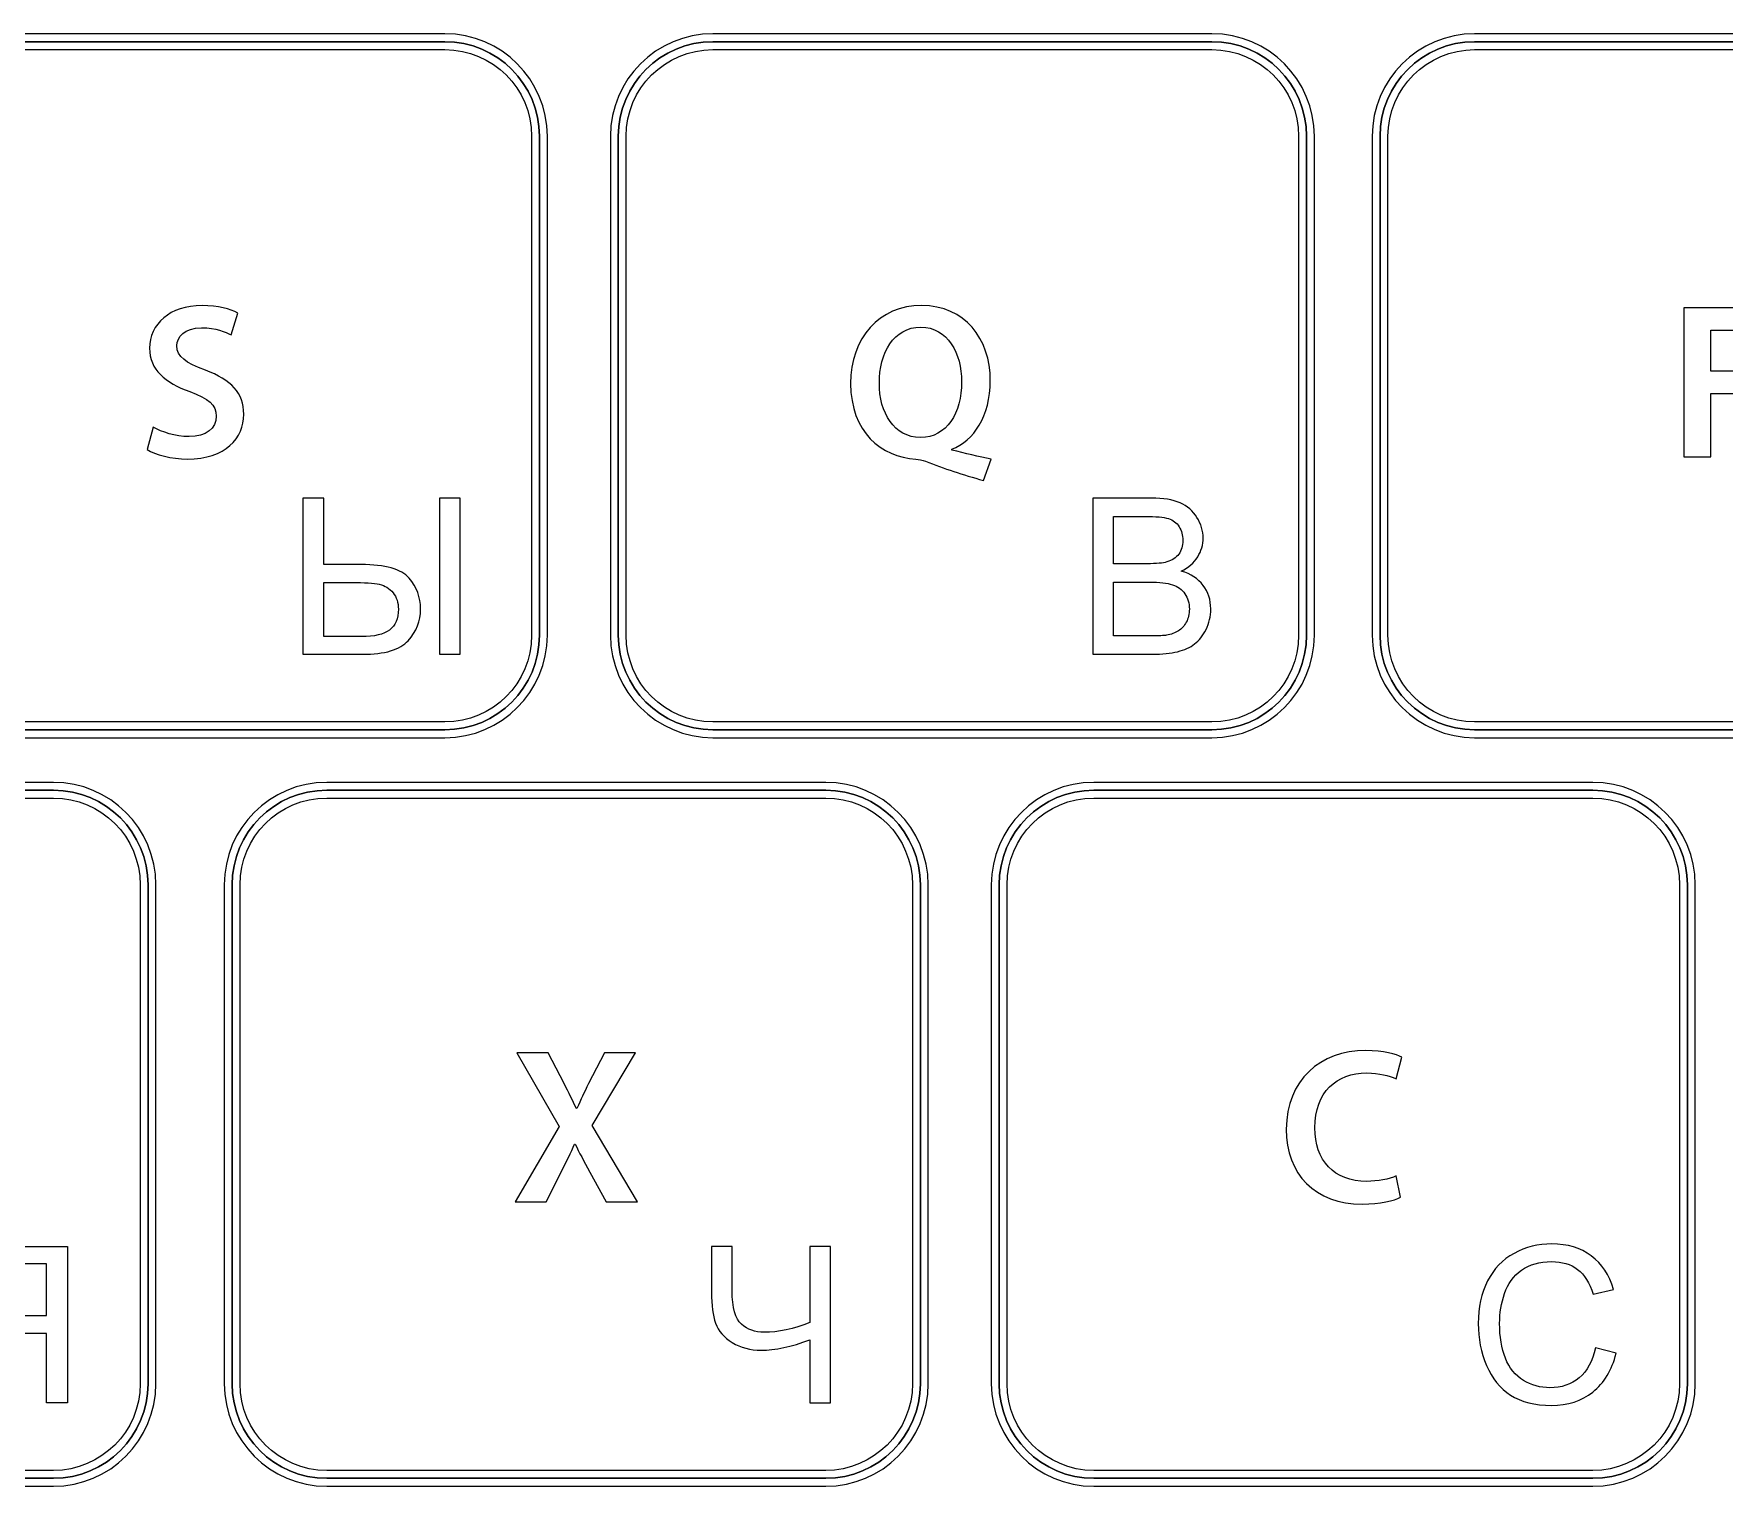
# Model space of a CAD drawing. Header units: millimetres. Extents: x -129 to 142, y -94 to 111.
# Drawn here: x -72.91 to -31.59, y 27.02 to 62.53 of the extents above; entities that cross this region are included whole.
import ezdxf

# ---------------------------------------------------------------- set-up
doc = ezdxf.new("R2010")
doc.units = ezdxf.units.MM
doc.header["$MEASUREMENT"] = 0
doc.layers.add('layer 1', color=7, linetype='Continuous')

msp = doc.modelspace()

# ---------------------------------------------------------------- linework, layer by layer
at = {"layer": 'layer 1', "color": 7, "lineweight": 25}
for points, knots in [([(-62.8641, 45.3236), (-62.8641, 45.3236), (-75.066, 45.3236), (-75.066, 45.3236), (-75.066, 45.3236), (-76.4467, 45.3236), (-77.5703, 46.4474), (-77.5703, 47.8281), (-77.5703, 47.8281), (-77.5703, 47.8281), (-77.5703, 60.0295), (-77.5703, 60.0295), (-77.5703, 60.0295), (-77.5703, 61.4102), (-76.4467, 62.5336), (-75.066, 62.5336), (-75.066, 62.5336), (-75.066, 62.5336), (-62.8641, 62.5336), (-62.8641, 62.5336), (-62.8641, 62.5336), (-61.4834, 62.5336), (-60.3598, 61.4102), (-60.3598, 60.0295), (-60.3598, 60.0295), (-60.3598, 60.0295), (-60.3598, 47.8281), (-60.3598, 47.8281), (-60.3598, 47.8281), (-60.3598, 46.4474), (-61.4834, 45.3236), (-62.8641, 45.3236)], [0, 0, 0, 0, 0.1111111, 0.1111111, 0.1111111, 0.1111111, 0.2222222, 0.2222222, 0.2222222, 0.2222222, 0.3333333, 0.3333333, 0.3333333, 0.3333333, 0.4444444, 0.4444444, 0.4444444, 0.4444444, 0.5555556, 0.5555556, 0.5555556, 0.5555556, 0.6666667, 0.6666667, 0.6666667, 0.6666667, 0.7777778, 0.7777778, 0.7777778, 0.7777778, 1, 1, 1, 1]), ([(-44.1134, 45.3236), (-44.1134, 45.3236), (-56.3142, 45.3236), (-56.3142, 45.3236), (-56.3142, 45.3236), (-57.6952, 45.3236), (-58.8189, 46.4474), (-58.8189, 47.8281), (-58.8189, 47.8281), (-58.8189, 47.8281), (-58.8189, 60.0295), (-58.8189, 60.0295), (-58.8189, 60.0295), (-58.8189, 61.4102), (-57.6952, 62.5336), (-56.3142, 62.5336), (-56.3142, 62.5336), (-56.3142, 62.5336), (-44.1134, 62.5336), (-44.1134, 62.5336), (-44.1134, 62.5336), (-42.7317, 62.5336), (-41.6086, 61.4102), (-41.6086, 60.0295), (-41.6086, 60.0295), (-41.6086, 60.0295), (-41.6086, 47.8281), (-41.6086, 47.8281), (-41.6086, 47.8281), (-41.6086, 46.4474), (-42.7317, 45.3236), (-44.1134, 45.3236)], [0, 0, 0, 0, 0.1111111, 0.1111111, 0.1111111, 0.1111111, 0.2222222, 0.2222222, 0.2222222, 0.2222222, 0.3333333, 0.3333333, 0.3333333, 0.3333333, 0.4444444, 0.4444444, 0.4444444, 0.4444444, 0.5555556, 0.5555556, 0.5555556, 0.5555556, 0.6666667, 0.6666667, 0.6666667, 0.6666667, 0.7777778, 0.7777778, 0.7777778, 0.7777778, 1, 1, 1, 1]), ([(-25.4899, 45.3236), (-25.4899, 45.3236), (-37.6914, 45.3236), (-37.6914, 45.3236), (-37.6914, 45.3236), (-39.0724, 45.3236), (-40.1955, 46.4474), (-40.1955, 47.8281), (-40.1955, 47.8281), (-40.1955, 47.8281), (-40.1955, 60.0295), (-40.1955, 60.0295), (-40.1955, 60.0295), (-40.1955, 61.4102), (-39.0724, 62.5336), (-37.6914, 62.5336), (-37.6914, 62.5336), (-37.6914, 62.5336), (-25.4899, 62.5336), (-25.4899, 62.5336), (-25.4899, 62.5336), (-24.1092, 62.5336), (-22.9859, 61.4102), (-22.9859, 60.0295), (-22.9859, 60.0295), (-22.9859, 60.0295), (-22.9859, 47.8281), (-22.9859, 47.8281), (-22.9859, 47.8281), (-22.9859, 46.4474), (-24.1092, 45.3236), (-25.4899, 45.3236)], [0, 0, 0, 0, 0.1111111, 0.1111111, 0.1111111, 0.1111111, 0.2222222, 0.2222222, 0.2222222, 0.2222222, 0.3333333, 0.3333333, 0.3333333, 0.3333333, 0.4444444, 0.4444444, 0.4444444, 0.4444444, 0.5555556, 0.5555556, 0.5555556, 0.5555556, 0.6666667, 0.6666667, 0.6666667, 0.6666667, 0.7777778, 0.7777778, 0.7777778, 0.7777778, 1, 1, 1, 1]), ([(-75.066, 62.148), (-75.066, 62.148), (-75.066, 62.148), (-75.066, 62.148), (-75.066, 62.148), (-76.2344, 62.148), (-77.185, 61.1979), (-77.185, 60.0295), (-77.185, 60.0295), (-77.185, 60.0295), (-77.185, 47.8281), (-77.185, 47.8281), (-77.185, 47.8281), (-77.185, 46.6597), (-76.2344, 45.7086), (-75.066, 45.7086), (-75.066, 45.7086), (-75.066, 45.7086), (-62.8641, 45.7086), (-62.8641, 45.7086), (-62.8641, 45.7086), (-61.696, 45.7086), (-60.7451, 46.6597), (-60.7451, 47.8281), (-60.7451, 47.8281), (-60.7451, 47.8281), (-60.7451, 60.0295), (-60.7451, 60.0295), (-60.7451, 60.0295), (-60.7451, 61.1979), (-61.696, 62.148), (-62.8641, 62.148), (-62.8641, 62.148), (-62.8641, 62.148), (-75.066, 62.148), (-75.066, 62.148)], [0, 0, 0, 0, 0.1, 0.1, 0.1, 0.1, 0.2, 0.2, 0.2, 0.2, 0.3, 0.3, 0.3, 0.3, 0.4, 0.4, 0.4, 0.4, 0.5, 0.5, 0.5, 0.5, 0.6, 0.6, 0.6, 0.6, 0.7, 0.7, 0.7, 0.7, 0.8, 0.8, 0.8, 0.8, 1, 1, 1, 1]), ([(-56.3142, 62.148), (-56.3142, 62.148), (-56.3142, 62.148), (-56.3142, 62.148), (-56.3142, 62.148), (-57.4823, 62.148), (-58.4333, 61.1979), (-58.4333, 60.0295), (-58.4333, 60.0295), (-58.4333, 60.0295), (-58.4333, 47.8281), (-58.4333, 47.8281), (-58.4333, 47.8281), (-58.4333, 46.6597), (-57.4823, 45.7086), (-56.3142, 45.7086), (-56.3142, 45.7086), (-56.3142, 45.7086), (-44.1134, 45.7086), (-44.1134, 45.7086), (-44.1134, 45.7086), (-42.9443, 45.7086), (-41.9936, 46.6597), (-41.9936, 47.8281), (-41.9936, 47.8281), (-41.9936, 47.8281), (-41.9936, 60.0295), (-41.9936, 60.0295), (-41.9936, 60.0295), (-41.9936, 61.1979), (-42.9443, 62.148), (-44.1134, 62.148), (-44.1134, 62.148), (-44.1134, 62.148), (-56.3142, 62.148), (-56.3142, 62.148)], [0, 0, 0, 0, 0.1, 0.1, 0.1, 0.1, 0.2, 0.2, 0.2, 0.2, 0.3, 0.3, 0.3, 0.3, 0.4, 0.4, 0.4, 0.4, 0.5, 0.5, 0.5, 0.5, 0.6, 0.6, 0.6, 0.6, 0.7, 0.7, 0.7, 0.7, 0.8, 0.8, 0.8, 0.8, 1, 1, 1, 1]), ([(-37.6914, 62.148), (-37.6914, 62.148), (-37.6914, 62.148), (-37.6914, 62.148), (-37.6914, 62.148), (-38.8595, 62.148), (-39.8105, 61.1979), (-39.8105, 60.0295), (-39.8105, 60.0295), (-39.8105, 60.0295), (-39.8105, 47.8281), (-39.8105, 47.8281), (-39.8105, 47.8281), (-39.8105, 46.6597), (-38.8595, 45.7086), (-37.6914, 45.7086), (-37.6914, 45.7086), (-37.6914, 45.7086), (-25.4899, 45.7086), (-25.4899, 45.7086), (-25.4899, 45.7086), (-24.3219, 45.7086), (-23.3711, 46.6597), (-23.3711, 47.8281), (-23.3711, 47.8281), (-23.3711, 47.8281), (-23.3711, 60.0295), (-23.3711, 60.0295), (-23.3711, 60.0295), (-23.3711, 61.1979), (-24.3219, 62.148), (-25.4899, 62.148), (-25.4899, 62.148), (-25.4899, 62.148), (-37.6914, 62.148), (-37.6914, 62.148)], [0, 0, 0, 0, 0.1, 0.1, 0.1, 0.1, 0.2, 0.2, 0.2, 0.2, 0.3, 0.3, 0.3, 0.3, 0.4, 0.4, 0.4, 0.4, 0.5, 0.5, 0.5, 0.5, 0.6, 0.6, 0.6, 0.6, 0.7, 0.7, 0.7, 0.7, 0.8, 0.8, 0.8, 0.8, 1, 1, 1, 1]), ([(-72.433, 27.0219), (-72.433, 27.0219), (-84.6338, 27.0219), (-84.6338, 27.0219), (-84.6338, 27.0219), (-86.0151, 27.0219), (-87.1382, 28.1458), (-87.1382, 29.5265), (-87.1382, 29.5265), (-87.1382, 29.5265), (-87.1382, 41.727), (-87.1382, 41.727), (-87.1382, 41.727), (-87.1382, 43.1081), (-86.0151, 44.2315), (-84.6338, 44.2315), (-84.6338, 44.2315), (-84.6338, 44.2315), (-72.433, 44.2315), (-72.433, 44.2315), (-72.433, 44.2315), (-71.052, 44.2315), (-69.9286, 43.1081), (-69.9286, 41.727), (-69.9286, 41.727), (-69.9286, 41.727), (-69.9286, 29.5265), (-69.9286, 29.5265), (-69.9286, 29.5265), (-69.9286, 28.1458), (-71.052, 27.0219), (-72.433, 27.0219)], [0, 0, 0, 0, 0.1111111, 0.1111111, 0.1111111, 0.1111111, 0.2222222, 0.2222222, 0.2222222, 0.2222222, 0.3333333, 0.3333333, 0.3333333, 0.3333333, 0.4444444, 0.4444444, 0.4444444, 0.4444444, 0.5555556, 0.5555556, 0.5555556, 0.5555556, 0.6666667, 0.6666667, 0.6666667, 0.6666667, 0.7777778, 0.7777778, 0.7777778, 0.7777778, 1, 1, 1, 1]), ([(-53.5528, 27.0219), (-53.5528, 27.0219), (-65.7542, 27.0219), (-65.7542, 27.0219), (-65.7542, 27.0219), (-67.1349, 27.0219), (-68.2585, 28.1458), (-68.2585, 29.5265), (-68.2585, 29.5265), (-68.2585, 29.5265), (-68.2585, 41.727), (-68.2585, 41.727), (-68.2585, 41.727), (-68.2585, 43.1081), (-67.1349, 44.2315), (-65.7542, 44.2315), (-65.7542, 44.2315), (-65.7542, 44.2315), (-53.5528, 44.2315), (-53.5528, 44.2315), (-53.5528, 44.2315), (-52.1721, 44.2315), (-51.0483, 43.1081), (-51.0483, 41.727), (-51.0483, 41.727), (-51.0483, 41.727), (-51.0483, 29.5265), (-51.0483, 29.5265), (-51.0483, 29.5265), (-51.0483, 28.1458), (-52.1721, 27.0219), (-53.5528, 27.0219)], [0, 0, 0, 0, 0.1111111, 0.1111111, 0.1111111, 0.1111111, 0.2222222, 0.2222222, 0.2222222, 0.2222222, 0.3333333, 0.3333333, 0.3333333, 0.3333333, 0.4444444, 0.4444444, 0.4444444, 0.4444444, 0.5555556, 0.5555556, 0.5555556, 0.5555556, 0.6666667, 0.6666667, 0.6666667, 0.6666667, 0.7777778, 0.7777778, 0.7777778, 0.7777778, 1, 1, 1, 1]), ([(-34.8013, 27.0219), (-34.8013, 27.0219), (-47.0023, 27.0219), (-47.0023, 27.0219), (-47.0023, 27.0219), (-48.3835, 27.0219), (-49.5068, 28.1458), (-49.5068, 29.5265), (-49.5068, 29.5265), (-49.5068, 29.5265), (-49.5068, 41.727), (-49.5068, 41.727), (-49.5068, 41.727), (-49.5068, 43.1081), (-48.3835, 44.2315), (-47.0023, 44.2315), (-47.0023, 44.2315), (-47.0023, 44.2315), (-34.8013, 44.2315), (-34.8013, 44.2315), (-34.8013, 44.2315), (-33.4206, 44.2315), (-32.2968, 43.1081), (-32.2968, 41.727), (-32.2968, 41.727), (-32.2968, 41.727), (-32.2968, 29.5265), (-32.2968, 29.5265), (-32.2968, 29.5265), (-32.2968, 28.1458), (-33.4206, 27.0219), (-34.8013, 27.0219)], [0, 0, 0, 0, 0.1111111, 0.1111111, 0.1111111, 0.1111111, 0.2222222, 0.2222222, 0.2222222, 0.2222222, 0.3333333, 0.3333333, 0.3333333, 0.3333333, 0.4444444, 0.4444444, 0.4444444, 0.4444444, 0.5555556, 0.5555556, 0.5555556, 0.5555556, 0.6666667, 0.6666667, 0.6666667, 0.6666667, 0.7777778, 0.7777778, 0.7777778, 0.7777778, 1, 1, 1, 1]), ([(-84.6338, 43.8465), (-84.6338, 43.8465), (-84.6338, 43.8465), (-84.6338, 43.8465), (-84.6338, 43.8465), (-85.8025, 43.8465), (-86.7531, 42.8962), (-86.7531, 41.727), (-86.7531, 41.727), (-86.7531, 41.727), (-86.7531, 29.5265), (-86.7531, 29.5265), (-86.7531, 29.5265), (-86.7531, 28.3572), (-85.8025, 27.4069), (-84.6338, 27.4069), (-84.6338, 27.4069), (-84.6338, 27.4069), (-72.433, 27.4069), (-72.433, 27.4069), (-72.433, 27.4069), (-71.2643, 27.4069), (-70.314, 28.3572), (-70.314, 29.5265), (-70.314, 29.5265), (-70.314, 29.5265), (-70.314, 41.727), (-70.314, 41.727), (-70.314, 41.727), (-70.314, 42.8962), (-71.2643, 43.8465), (-72.433, 43.8465), (-72.433, 43.8465), (-72.433, 43.8465), (-84.6338, 43.8465), (-84.6338, 43.8465)], [0, 0, 0, 0, 0.1, 0.1, 0.1, 0.1, 0.2, 0.2, 0.2, 0.2, 0.3, 0.3, 0.3, 0.3, 0.4, 0.4, 0.4, 0.4, 0.5, 0.5, 0.5, 0.5, 0.6, 0.6, 0.6, 0.6, 0.7, 0.7, 0.7, 0.7, 0.8, 0.8, 0.8, 0.8, 1, 1, 1, 1]), ([(-65.7542, 43.8465), (-65.7542, 43.8465), (-65.7542, 43.8465), (-65.7542, 43.8465), (-65.7542, 43.8465), (-66.9226, 43.8465), (-67.8733, 42.8962), (-67.8733, 41.727), (-67.8733, 41.727), (-67.8733, 41.727), (-67.8733, 29.5265), (-67.8733, 29.5265), (-67.8733, 29.5265), (-67.8733, 28.3572), (-66.9226, 27.4069), (-65.7542, 27.4069), (-65.7542, 27.4069), (-65.7542, 27.4069), (-53.5528, 27.4069), (-53.5528, 27.4069), (-53.5528, 27.4069), (-52.3837, 27.4069), (-51.4338, 28.3572), (-51.4338, 29.5265), (-51.4338, 29.5265), (-51.4338, 29.5265), (-51.4338, 41.727), (-51.4338, 41.727), (-51.4338, 41.727), (-51.4338, 42.8962), (-52.3837, 43.8465), (-53.5528, 43.8465), (-53.5528, 43.8465), (-53.5528, 43.8465), (-65.7542, 43.8465), (-65.7542, 43.8465)], [0, 0, 0, 0, 0.1, 0.1, 0.1, 0.1, 0.2, 0.2, 0.2, 0.2, 0.3, 0.3, 0.3, 0.3, 0.4, 0.4, 0.4, 0.4, 0.5, 0.5, 0.5, 0.5, 0.6, 0.6, 0.6, 0.6, 0.7, 0.7, 0.7, 0.7, 0.8, 0.8, 0.8, 0.8, 1, 1, 1, 1]), ([(-47.0023, 43.8465), (-47.0023, 43.8465), (-47.0023, 43.8465), (-47.0023, 43.8465), (-47.0023, 43.8465), (-48.1712, 43.8465), (-49.1215, 42.8962), (-49.1215, 41.727), (-49.1215, 41.727), (-49.1215, 41.727), (-49.1215, 29.5265), (-49.1215, 29.5265), (-49.1215, 29.5265), (-49.1215, 28.3572), (-48.1712, 27.4069), (-47.0023, 27.4069), (-47.0023, 27.4069), (-47.0023, 27.4069), (-34.8013, 27.4069), (-34.8013, 27.4069), (-34.8013, 27.4069), (-33.633, 27.4069), (-32.6819, 28.3572), (-32.6819, 29.5265), (-32.6819, 29.5265), (-32.6819, 29.5265), (-32.6819, 41.727), (-32.6819, 41.727), (-32.6819, 41.727), (-32.6819, 42.8962), (-33.633, 43.8465), (-34.8013, 43.8465), (-34.8013, 43.8465), (-34.8013, 43.8465), (-47.0023, 43.8465), (-47.0023, 43.8465)], [0, 0, 0, 0, 0.1, 0.1, 0.1, 0.1, 0.2, 0.2, 0.2, 0.2, 0.3, 0.3, 0.3, 0.3, 0.4, 0.4, 0.4, 0.4, 0.5, 0.5, 0.5, 0.5, 0.6, 0.6, 0.6, 0.6, 0.7, 0.7, 0.7, 0.7, 0.8, 0.8, 0.8, 0.8, 1, 1, 1, 1])]:
    msp.add_open_spline(points, degree=3, knots=knots, dxfattribs=at)
at = {"layer": 'layer 1', "color": 7}
for points in [[(-60.5525, 47.8281), (-60.5525, 46.5521), (-61.5875, 45.5163), (-62.8641, 45.5163), (-62.8641, 45.5163), (-62.8641, 45.5163), (-75.066, 45.5163), (-75.066, 45.5163), (-75.066, 45.5163), (-76.3425, 45.5163), (-77.3778, 46.5521), (-77.3778, 47.8281), (-77.3778, 47.8281), (-77.3778, 47.8281), (-77.3778, 60.0295), (-77.3778, 60.0295), (-77.3778, 60.0295), (-77.3778, 61.306), (-76.3425, 62.3413), (-75.066, 62.3413), (-75.066, 62.3413), (-75.066, 62.3413), (-62.8641, 62.3413), (-62.8641, 62.3413), (-62.8641, 62.3413), (-61.5875, 62.3413), (-60.5525, 61.306), (-60.5525, 60.0295), (-60.5525, 60.0295), (-60.5525, 60.0295), (-60.5525, 47.8281), (-60.5525, 47.8281)], [(-41.8013, 47.8281), (-41.8013, 46.5521), (-42.8361, 45.5163), (-44.1134, 45.5163), (-44.1134, 45.5163), (-44.1134, 45.5163), (-56.3142, 45.5163), (-56.3142, 45.5163), (-56.3142, 45.5163), (-57.591, 45.5163), (-58.6259, 46.5521), (-58.6259, 47.8281), (-58.6259, 47.8281), (-58.6259, 47.8281), (-58.6259, 60.0295), (-58.6259, 60.0295), (-58.6259, 60.0295), (-58.6259, 61.306), (-57.591, 62.3413), (-56.3142, 62.3413), (-56.3142, 62.3413), (-56.3142, 62.3413), (-44.1134, 62.3413), (-44.1134, 62.3413), (-44.1134, 62.3413), (-42.8361, 62.3413), (-41.8013, 61.306), (-41.8013, 60.0295), (-41.8013, 60.0295), (-41.8013, 60.0295), (-41.8013, 47.8281), (-41.8013, 47.8281)], [(-23.1782, 47.8281), (-23.1782, 46.5521), (-24.2136, 45.5163), (-25.4899, 45.5163), (-25.4899, 45.5163), (-25.4899, 45.5163), (-37.6914, 45.5163), (-37.6914, 45.5163), (-37.6914, 45.5163), (-38.9685, 45.5163), (-40.0035, 46.5521), (-40.0035, 47.8281), (-40.0035, 47.8281), (-40.0035, 47.8281), (-40.0035, 60.0295), (-40.0035, 60.0295), (-40.0035, 60.0295), (-40.0035, 61.306), (-38.9685, 62.3413), (-37.6914, 62.3413), (-37.6914, 62.3413), (-37.6914, 62.3413), (-25.4899, 62.3413), (-25.4899, 62.3413), (-25.4899, 62.3413), (-24.2136, 62.3413), (-23.1782, 61.306), (-23.1782, 60.0295), (-23.1782, 60.0295), (-23.1782, 60.0295), (-23.1782, 47.8281), (-23.1782, 47.8281)], [(-70.1212, 29.5265), (-70.1212, 28.2501), (-71.1562, 27.2148), (-72.433, 27.2148), (-72.433, 27.2148), (-72.433, 27.2148), (-84.6338, 27.2148), (-84.6338, 27.2148), (-84.6338, 27.2148), (-85.9106, 27.2148), (-86.9462, 28.2501), (-86.9462, 29.5265), (-86.9462, 29.5265), (-86.9462, 29.5265), (-86.9462, 41.727), (-86.9462, 41.727), (-86.9462, 41.727), (-86.9462, 43.0044), (-85.9106, 44.0397), (-84.6338, 44.0397), (-84.6338, 44.0397), (-84.6338, 44.0397), (-72.433, 44.0397), (-72.433, 44.0397), (-72.433, 44.0397), (-71.1562, 44.0397), (-70.1212, 43.0044), (-70.1212, 41.727), (-70.1212, 41.727), (-70.1212, 41.727), (-70.1212, 29.5265), (-70.1212, 29.5265)], [(-51.2407, 29.5265), (-51.2407, 28.2501), (-52.2764, 27.2148), (-53.5528, 27.2148), (-53.5528, 27.2148), (-53.5528, 27.2148), (-65.7542, 27.2148), (-65.7542, 27.2148), (-65.7542, 27.2148), (-67.0307, 27.2148), (-68.066, 28.2501), (-68.066, 29.5265), (-68.066, 29.5265), (-68.066, 29.5265), (-68.066, 41.727), (-68.066, 41.727), (-68.066, 41.727), (-68.066, 43.0044), (-67.0307, 44.0397), (-65.7542, 44.0397), (-65.7542, 44.0397), (-65.7542, 44.0397), (-53.5528, 44.0397), (-53.5528, 44.0397), (-53.5528, 44.0397), (-52.2764, 44.0397), (-51.2407, 43.0044), (-51.2407, 41.727), (-51.2407, 41.727), (-51.2407, 41.727), (-51.2407, 29.5265), (-51.2407, 29.5265)], [(-32.4898, 29.5265), (-32.4898, 28.2501), (-33.5252, 27.2148), (-34.8013, 27.2148), (-34.8013, 27.2148), (-34.8013, 27.2148), (-47.0023, 27.2148), (-47.0023, 27.2148), (-47.0023, 27.2148), (-48.2792, 27.2148), (-49.3145, 28.2501), (-49.3145, 29.5265), (-49.3145, 29.5265), (-49.3145, 29.5265), (-49.3145, 41.727), (-49.3145, 41.727), (-49.3145, 41.727), (-49.3145, 43.0044), (-48.2792, 44.0397), (-47.0023, 44.0397), (-47.0023, 44.0397), (-47.0023, 44.0397), (-34.8013, 44.0397), (-34.8013, 44.0397), (-34.8013, 44.0397), (-33.5252, 44.0397), (-32.4898, 43.0044), (-32.4898, 41.727), (-32.4898, 41.727), (-32.4898, 41.727), (-32.4898, 29.5265), (-32.4898, 29.5265)]]:
    msp.add_open_spline(points, degree=3, knots=[0, 0, 0, 0, 0.1111111, 0.1111111, 0.1111111, 0.1111111, 0.2222222, 0.2222222, 0.2222222, 0.2222222, 0.3333333, 0.3333333, 0.3333333, 0.3333333, 0.4444444, 0.4444444, 0.4444444, 0.4444444, 0.5555556, 0.5555556, 0.5555556, 0.5555556, 0.6666667, 0.6666667, 0.6666667, 0.6666667, 0.7777778, 0.7777778, 0.7777778, 0.7777778, 1, 1, 1, 1], dxfattribs=at)
at = {"layer": 'layer 1', "color": 251, "lineweight": 25}
for points in [[(-75.066, 62.3413), (-75.066, 62.3413), (-62.8641, 62.3413), (-62.8641, 62.3413)], [(-62.8641, 62.3413), (-61.5875, 62.3413), (-60.5525, 61.306), (-60.5525, 60.0295)], [(-58.6259, 60.0295), (-58.6259, 61.306), (-57.591, 62.3413), (-56.3142, 62.3413)], [(-56.3142, 62.3413), (-56.3142, 62.3413), (-44.1134, 62.3413), (-44.1134, 62.3413)], [(-44.1134, 62.3413), (-42.8361, 62.3413), (-41.8013, 61.306), (-41.8013, 60.0295)], [(-40.0035, 60.0295), (-40.0035, 61.306), (-38.9685, 62.3413), (-37.6914, 62.3413)], [(-37.6914, 62.3413), (-37.6914, 62.3413), (-25.4899, 62.3413), (-25.4899, 62.3413)], [(-60.5525, 60.0295), (-60.5525, 60.0295), (-60.5525, 47.8281), (-60.5525, 47.8281)], [(-58.6259, 47.8281), (-58.6259, 47.8281), (-58.6259, 60.0295), (-58.6259, 60.0295)], [(-41.8013, 60.0295), (-41.8013, 60.0295), (-41.8013, 47.8281), (-41.8013, 47.8281)], [(-40.0035, 47.8281), (-40.0035, 47.8281), (-40.0035, 60.0295), (-40.0035, 60.0295)], [(-60.5525, 47.8281), (-60.5525, 46.5521), (-61.5875, 45.5163), (-62.8641, 45.5163)], [(-56.3142, 45.5163), (-57.591, 45.5163), (-58.6259, 46.5521), (-58.6259, 47.8281)], [(-41.8013, 47.8281), (-41.8013, 46.5521), (-42.8361, 45.5163), (-44.1134, 45.5163)], [(-37.6914, 45.5163), (-38.9685, 45.5163), (-40.0035, 46.5521), (-40.0035, 47.8281)], [(-62.8641, 45.5163), (-62.8641, 45.5163), (-75.066, 45.5163), (-75.066, 45.5163)], [(-44.1134, 45.5163), (-44.1134, 45.5163), (-56.3142, 45.5163), (-56.3142, 45.5163)], [(-25.4899, 45.5163), (-25.4899, 45.5163), (-37.6914, 45.5163), (-37.6914, 45.5163)], [(-84.6338, 44.0397), (-84.6338, 44.0397), (-72.433, 44.0397), (-72.433, 44.0397)], [(-72.433, 44.0397), (-71.1562, 44.0397), (-70.1212, 43.0044), (-70.1212, 41.727)], [(-68.066, 41.727), (-68.066, 43.0044), (-67.0307, 44.0397), (-65.7542, 44.0397)], [(-65.7542, 44.0397), (-65.7542, 44.0397), (-53.5528, 44.0397), (-53.5528, 44.0397)], [(-53.5528, 44.0397), (-52.2764, 44.0397), (-51.2407, 43.0044), (-51.2407, 41.727)], [(-49.3145, 41.727), (-49.3145, 43.0044), (-48.2792, 44.0397), (-47.0023, 44.0397)], [(-47.0023, 44.0397), (-47.0023, 44.0397), (-34.8013, 44.0397), (-34.8013, 44.0397)], [(-34.8013, 44.0397), (-33.5252, 44.0397), (-32.4898, 43.0044), (-32.4898, 41.727)], [(-70.1212, 41.727), (-70.1212, 41.727), (-70.1212, 29.5265), (-70.1212, 29.5265)], [(-68.066, 29.5265), (-68.066, 29.5265), (-68.066, 41.727), (-68.066, 41.727)], [(-51.2407, 41.727), (-51.2407, 41.727), (-51.2407, 29.5265), (-51.2407, 29.5265)], [(-49.3145, 29.5265), (-49.3145, 29.5265), (-49.3145, 41.727), (-49.3145, 41.727)], [(-32.4898, 41.727), (-32.4898, 41.727), (-32.4898, 29.5265), (-32.4898, 29.5265)], [(-70.1212, 29.5265), (-70.1212, 28.2501), (-71.1562, 27.2148), (-72.433, 27.2148)], [(-65.7542, 27.2148), (-67.0307, 27.2148), (-68.066, 28.2501), (-68.066, 29.5265)], [(-51.2407, 29.5265), (-51.2407, 28.2501), (-52.2764, 27.2148), (-53.5528, 27.2148)], [(-47.0023, 27.2148), (-48.2792, 27.2148), (-49.3145, 28.2501), (-49.3145, 29.5265)], [(-32.4898, 29.5265), (-32.4898, 28.2501), (-33.5252, 27.2148), (-34.8013, 27.2148)], [(-72.433, 27.2148), (-72.433, 27.2148), (-84.6338, 27.2148), (-84.6338, 27.2148)], [(-53.5528, 27.2148), (-53.5528, 27.2148), (-65.7542, 27.2148), (-65.7542, 27.2148)], [(-34.8013, 27.2148), (-34.8013, 27.2148), (-47.0023, 27.2148), (-47.0023, 27.2148)]]:
    msp.add_open_spline(points, degree=3, dxfattribs=at)
at = {"layer": 'layer 1', "color": 252}
for points, knots in [([(-69.9982, 52.9175), (-69.7823, 52.7932), (-69.4585, 52.686), (-69.1189, 52.686), (-69.1189, 52.686), (-68.6925, 52.686), (-68.4547, 52.8857), (-68.4547, 53.1821), (-68.4547, 53.1821), (-68.4547, 53.4566), (-68.6385, 53.6186), (-69.1025, 53.7864), (-69.1025, 53.7864), (-69.7014, 54.0022), (-70.0842, 54.3202), (-70.0842, 54.8433), (-70.0842, 54.8433), (-70.0842, 55.4372), (-69.5882, 55.8902), (-68.8007, 55.8902), (-68.8007, 55.8902), (-68.4063, 55.8902), (-68.1157, 55.8037), (-67.9268, 55.7067), (-67.9268, 55.7067), (-67.9268, 55.7067), (-68.088, 55.1725), (-68.088, 55.1725), (-68.088, 55.1725), (-68.2184, 55.2425), (-68.4713, 55.3452), (-68.8116, 55.3452), (-68.8116, 55.3452), (-69.2321, 55.3452), (-69.4156, 55.1186), (-69.4156, 54.9087), (-69.4156, 54.9087), (-69.4156, 54.627), (-69.2047, 54.4983), (-68.7196, 54.3094), (-68.7196, 54.3094), (-68.088, 54.0721), (-67.781, 53.7541), (-67.781, 53.2306), (-67.781, 53.2306), (-67.781, 52.6484), (-68.2231, 52.1357), (-69.1617, 52.1357), (-69.1617, 52.1357), (-69.5449, 52.1357), (-69.9441, 52.2487), (-70.1436, 52.3676), (-70.1436, 52.3676), (-70.1436, 52.3676), (-69.9982, 52.9175), (-69.9982, 52.9175)], [0, 0, 0, 0, 0.0666667, 0.0666667, 0.0666667, 0.0666667, 0.1333333, 0.1333333, 0.1333333, 0.1333333, 0.2, 0.2, 0.2, 0.2, 0.2666667, 0.2666667, 0.2666667, 0.2666667, 0.3333333, 0.3333333, 0.3333333, 0.3333333, 0.4, 0.4, 0.4, 0.4, 0.4666667, 0.4666667, 0.4666667, 0.4666667, 0.5333333, 0.5333333, 0.5333333, 0.5333333, 0.6, 0.6, 0.6, 0.6, 0.6666667, 0.6666667, 0.6666667, 0.6666667, 0.7333333, 0.7333333, 0.7333333, 0.7333333, 0.8, 0.8, 0.8, 0.8, 0.8666667, 0.8666667, 0.8666667, 0.8666667, 1, 1, 1, 1]), ([(-49.6981, 51.6121), (-50.2053, 51.7519), (-50.658, 51.9038), (-51.1165, 52.0813), (-51.1165, 52.0813), (-51.1974, 52.1083), (-51.2733, 52.1303), (-51.3541, 52.1357), (-51.3541, 52.1357), (-52.1958, 52.1787), (-52.9454, 52.799), (-52.9454, 53.9806), (-52.9454, 53.9806), (-52.9454, 55.102), (-52.2494, 55.8902), (-51.2085, 55.8902), (-51.2085, 55.8902), (-50.1569, 55.8902), (-49.5308, 55.0806), (-49.5308, 54.0555), (-49.5308, 54.0555), (-49.5308, 53.1768), (-49.9357, 52.5882), (-50.4694, 52.3773), (-50.4694, 52.3773), (-50.4694, 52.3773), (-50.4694, 52.3568), (-50.4694, 52.3568), (-50.4694, 52.3568), (-50.1569, 52.2702), (-49.8061, 52.1943), (-49.5098, 52.1357), (-49.5098, 52.1357), (-49.5098, 52.1357), (-49.6981, 51.6121), (-49.6981, 51.6121)], [0, 0, 0, 0, 0.1, 0.1, 0.1, 0.1, 0.2, 0.2, 0.2, 0.2, 0.3, 0.3, 0.3, 0.3, 0.4, 0.4, 0.4, 0.4, 0.5, 0.5, 0.5, 0.5, 0.6, 0.6, 0.6, 0.6, 0.7, 0.7, 0.7, 0.7, 0.8, 0.8, 0.8, 0.8, 1, 1, 1, 1]), ([(-32.5775, 55.8306), (-32.5775, 55.8306), (-30.4789, 55.8306), (-30.4789, 55.8306), (-30.4789, 55.8306), (-30.4789, 55.8306), (-30.4789, 55.2855), (-30.4789, 55.2855), (-30.4789, 55.2855), (-30.4789, 55.2855), (-31.914, 55.2855), (-31.914, 55.2855), (-31.914, 55.2855), (-31.914, 55.2855), (-31.914, 54.283), (-31.914, 54.283), (-31.914, 54.283), (-31.914, 54.283), (-30.576, 54.283), (-30.576, 54.283), (-30.576, 54.283), (-30.576, 54.283), (-30.576, 53.7375), (-30.576, 53.7375), (-30.576, 53.7375), (-30.576, 53.7375), (-31.914, 53.7375), (-31.914, 53.7375), (-31.914, 53.7375), (-31.914, 53.7375), (-31.914, 52.1943), (-31.914, 52.1943), (-31.914, 52.1943), (-31.914, 52.1943), (-32.5775, 52.1943), (-32.5775, 52.1943), (-32.5775, 52.1943), (-32.5775, 52.1943), (-32.5775, 55.8306), (-32.5775, 55.8306)], [0, 0, 0, 0, 0.0909091, 0.0909091, 0.0909091, 0.0909091, 0.1818182, 0.1818182, 0.1818182, 0.1818182, 0.2727273, 0.2727273, 0.2727273, 0.2727273, 0.3636364, 0.3636364, 0.3636364, 0.3636364, 0.4545455, 0.4545455, 0.4545455, 0.4545455, 0.5454545, 0.5454545, 0.5454545, 0.5454545, 0.6363636, 0.6363636, 0.6363636, 0.6363636, 0.7272727, 0.7272727, 0.7272727, 0.7272727, 0.8181818, 0.8181818, 0.8181818, 0.8181818, 1, 1, 1, 1]), ([(-51.2354, 52.6636), (-51.2354, 52.6636), (-51.2354, 52.6636), (-51.2354, 52.6636), (-51.2354, 52.6636), (-50.5988, 52.6636), (-50.2321, 53.2625), (-50.2321, 54.0237), (-50.2321, 54.0237), (-50.2321, 54.7194), (-50.5723, 55.3614), (-51.2298, 55.3614), (-51.2298, 55.3614), (-51.8935, 55.3614), (-52.2494, 54.7248), (-52.2438, 53.9968), (-52.2438, 53.9968), (-52.2494, 53.2687), (-51.8776, 52.6636), (-51.2407, 52.6636), (-51.2407, 52.6636), (-51.2407, 52.6636), (-51.2354, 52.6636), (-51.2354, 52.6636)], [0, 0, 0, 0, 0.1428571, 0.1428571, 0.1428571, 0.1428571, 0.2857143, 0.2857143, 0.2857143, 0.2857143, 0.4285714, 0.4285714, 0.4285714, 0.4285714, 0.5714286, 0.5714286, 0.5714286, 0.5714286, 0.7142857, 0.7142857, 0.7142857, 0.7142857, 1, 1, 1, 1]), ([(-58.9253, 33.9788), (-58.9253, 33.9788), (-59.3191, 34.7024), (-59.3191, 34.7024), (-59.3191, 34.7024), (-59.4754, 34.9833), (-59.5777, 35.1766), (-59.6804, 35.3865), (-59.6804, 35.3865), (-59.6804, 35.3865), (-59.6966, 35.3865), (-59.6966, 35.3865), (-59.6966, 35.3865), (-59.7829, 35.1766), (-59.88, 34.9833), (-60.025, 34.7024), (-60.025, 34.7024), (-60.025, 34.7024), (-60.3872, 33.9788), (-60.3872, 33.9788), (-60.3872, 33.9788), (-60.3872, 33.9788), (-61.1476, 33.9788), (-61.1476, 33.9788), (-61.1476, 33.9788), (-61.1476, 33.9788), (-60.0686, 35.819), (-60.0686, 35.819), (-60.0686, 35.819), (-60.0686, 35.819), (-61.1042, 37.6155), (-61.1042, 37.6155), (-61.1042, 37.6155), (-61.1042, 37.6155), (-60.3435, 37.6155), (-60.3435, 37.6155), (-60.3435, 37.6155), (-60.3435, 37.6155), (-59.9502, 36.8651), (-59.9502, 36.8651), (-59.9502, 36.8651), (-59.8316, 36.638), (-59.745, 36.4605), (-59.6481, 36.2554), (-59.6481, 36.2554), (-59.6481, 36.2554), (-59.6373, 36.2554), (-59.6373, 36.2554), (-59.6373, 36.2554), (-59.5401, 36.4819), (-59.4646, 36.644), (-59.3512, 36.8651), (-59.3512, 36.8651), (-59.3512, 36.8651), (-58.9625, 37.6155), (-58.9625, 37.6155), (-58.9625, 37.6155), (-58.9625, 37.6155), (-58.2024, 37.6155), (-58.2024, 37.6155), (-58.2024, 37.6155), (-58.2024, 37.6155), (-59.2648, 35.84), (-59.2648, 35.84), (-59.2648, 35.84), (-59.2648, 35.84), (-58.1591, 33.9788), (-58.1591, 33.9788), (-58.1591, 33.9788), (-58.1591, 33.9788), (-58.9253, 33.9788), (-58.9253, 33.9788)], [0, 0, 0, 0, 0.0526316, 0.0526316, 0.0526316, 0.0526316, 0.1052632, 0.1052632, 0.1052632, 0.1052632, 0.1578947, 0.1578947, 0.1578947, 0.1578947, 0.2105263, 0.2105263, 0.2105263, 0.2105263, 0.2631579, 0.2631579, 0.2631579, 0.2631579, 0.3157895, 0.3157895, 0.3157895, 0.3157895, 0.3684211, 0.3684211, 0.3684211, 0.3684211, 0.4210526, 0.4210526, 0.4210526, 0.4210526, 0.4736842, 0.4736842, 0.4736842, 0.4736842, 0.5263158, 0.5263158, 0.5263158, 0.5263158, 0.5789474, 0.5789474, 0.5789474, 0.5789474, 0.6315789, 0.6315789, 0.6315789, 0.6315789, 0.6842105, 0.6842105, 0.6842105, 0.6842105, 0.7368421, 0.7368421, 0.7368421, 0.7368421, 0.7894737, 0.7894737, 0.7894737, 0.7894737, 0.8421053, 0.8421053, 0.8421053, 0.8421053, 0.8947368, 0.8947368, 0.8947368, 0.8947368, 1, 1, 1, 1]), ([(-39.5, 34.0871), (-39.6564, 34.0063), (-40.0012, 33.9196), (-40.4385, 33.9196), (-40.4385, 33.9196), (-41.5928, 33.9196), (-42.2945, 34.6482), (-42.2945, 35.7539), (-42.2945, 35.7539), (-42.2945, 36.9512), (-41.4632, 37.6747), (-40.3522, 37.6747), (-40.3522, 37.6747), (-39.915, 37.6747), (-39.602, 37.5829), (-39.4672, 37.5128), (-39.4672, 37.5128), (-39.4672, 37.5128), (-39.6131, 36.984), (-39.6131, 36.984), (-39.6131, 36.984), (-39.7861, 37.0598), (-40.0228, 37.1248), (-40.3252, 37.1248), (-40.3252, 37.1248), (-41.064, 37.1248), (-41.5982, 36.6606), (-41.5982, 35.7862), (-41.5982, 35.7862), (-41.5982, 34.9877), (-41.1289, 34.4755), (-40.3299, 34.4755), (-40.3299, 34.4755), (-40.061, 34.4755), (-39.7801, 34.5297), (-39.6071, 34.611), (-39.6071, 34.611), (-39.6071, 34.611), (-39.5, 34.0871), (-39.5, 34.0871)], [0, 0, 0, 0, 0.0909091, 0.0909091, 0.0909091, 0.0909091, 0.1818182, 0.1818182, 0.1818182, 0.1818182, 0.2727273, 0.2727273, 0.2727273, 0.2727273, 0.3636364, 0.3636364, 0.3636364, 0.3636364, 0.4545455, 0.4545455, 0.4545455, 0.4545455, 0.5454545, 0.5454545, 0.5454545, 0.5454545, 0.6363636, 0.6363636, 0.6363636, 0.6363636, 0.7272727, 0.7272727, 0.7272727, 0.7272727, 0.8181818, 0.8181818, 0.8181818, 0.8181818, 1, 1, 1, 1])]:
    msp.add_open_spline(points, degree=3, knots=knots, dxfattribs=at)
at = {"layer": 'layer 1'}
for points, knots in [([(-66.3337, 51.1824), (-66.3337, 51.1824), (-65.8269, 51.1824), (-65.8269, 51.1824), (-65.8269, 51.1824), (-65.8269, 51.1824), (-65.8269, 49.5552), (-65.8269, 49.5552), (-65.8269, 49.5552), (-65.8269, 49.5552), (-64.9173, 49.5552), (-64.9173, 49.5552), (-64.9173, 49.5552), (-64.3207, 49.5552), (-63.9285, 49.4449), (-63.74, 49.2235), (-63.74, 49.2235), (-63.5524, 49.003), (-63.4582, 48.7523), (-63.4582, 48.4722), (-63.4582, 48.4722), (-63.4582, 48.1761), (-63.5586, 47.9173), (-63.7605, 47.695), (-63.7605, 47.695), (-63.9614, 47.4736), (-64.3349, 47.3625), (-64.8817, 47.3625), (-64.8817, 47.3625), (-64.8817, 47.3625), (-66.3337, 47.3625), (-66.3337, 47.3625), (-66.3337, 47.3625), (-66.3337, 47.3625), (-66.3337, 51.1824), (-66.3337, 51.1824)], [0, 0, 0, 0, 0.1, 0.1, 0.1, 0.1, 0.2, 0.2, 0.2, 0.2, 0.3, 0.3, 0.3, 0.3, 0.4, 0.4, 0.4, 0.4, 0.5, 0.5, 0.5, 0.5, 0.6, 0.6, 0.6, 0.6, 0.7, 0.7, 0.7, 0.7, 0.8, 0.8, 0.8, 0.8, 1, 1, 1, 1]), ([(-62.9994, 51.1824), (-62.9994, 51.1824), (-62.4925, 51.1824), (-62.4925, 51.1824), (-62.4925, 51.1824), (-62.4925, 51.1824), (-62.4925, 47.3625), (-62.4925, 47.3625), (-62.4925, 47.3625), (-62.4925, 47.3625), (-62.9994, 47.3625), (-62.9994, 47.3625), (-62.9994, 47.3625), (-62.9994, 47.3625), (-62.9994, 51.1824), (-62.9994, 51.1824)], [0, 0, 0, 0, 0.2, 0.2, 0.2, 0.2, 0.4, 0.4, 0.4, 0.4, 0.6, 0.6, 0.6, 0.6, 1, 1, 1, 1]), ([(-47.0283, 47.3625), (-47.0283, 47.3625), (-47.0283, 51.1824), (-47.0283, 51.1824), (-47.0283, 51.1824), (-47.0283, 51.1824), (-45.595, 51.1824), (-45.595, 51.1824), (-45.595, 51.1824), (-45.3034, 51.1824), (-45.0695, 51.1441), (-44.8926, 51.0668), (-44.8926, 51.0668), (-44.7165, 50.9894), (-44.5787, 50.8703), (-44.4791, 50.7093), (-44.4791, 50.7093), (-44.3786, 50.5493), (-44.3288, 50.3812), (-44.3288, 50.2052), (-44.3288, 50.2052), (-44.3288, 50.0424), (-44.3733, 49.8886), (-44.4613, 49.7446), (-44.4613, 49.7446), (-44.5493, 49.6005), (-44.6827, 49.4841), (-44.8614, 49.3951), (-44.8614, 49.3951), (-44.6303, 49.3276), (-44.4524, 49.212), (-44.3288, 49.0484), (-44.3288, 49.0484), (-44.2044, 48.8856), (-44.1421, 48.6927), (-44.1421, 48.4704), (-44.1421, 48.4704), (-44.1421, 48.2908), (-44.1803, 48.1245), (-44.2559, 47.9707), (-44.2559, 47.9707), (-44.3315, 47.8169), (-44.4249, 47.6986), (-44.536, 47.615), (-44.536, 47.615), (-44.6472, 47.5323), (-44.7868, 47.4692), (-44.9539, 47.4265), (-44.9539, 47.4265), (-45.122, 47.3838), (-45.3274, 47.3625), (-45.571, 47.3625), (-45.571, 47.3625), (-45.571, 47.3625), (-47.0283, 47.3625), (-47.0283, 47.3625)], [0, 0, 0, 0, 0.0666667, 0.0666667, 0.0666667, 0.0666667, 0.1333333, 0.1333333, 0.1333333, 0.1333333, 0.2, 0.2, 0.2, 0.2, 0.2666667, 0.2666667, 0.2666667, 0.2666667, 0.3333333, 0.3333333, 0.3333333, 0.3333333, 0.4, 0.4, 0.4, 0.4, 0.4666667, 0.4666667, 0.4666667, 0.4666667, 0.5333333, 0.5333333, 0.5333333, 0.5333333, 0.6, 0.6, 0.6, 0.6, 0.6666667, 0.6666667, 0.6666667, 0.6666667, 0.7333333, 0.7333333, 0.7333333, 0.7333333, 0.8, 0.8, 0.8, 0.8, 0.8666667, 0.8666667, 0.8666667, 0.8666667, 1, 1, 1, 1]), ([(-46.5215, 49.5765), (-46.5215, 49.5765), (-45.6955, 49.5765), (-45.6955, 49.5765), (-45.6955, 49.5765), (-45.4714, 49.5765), (-45.3105, 49.5916), (-45.2136, 49.621), (-45.2136, 49.621), (-45.0846, 49.6592), (-44.9877, 49.7232), (-44.9228, 49.8122), (-44.9228, 49.8122), (-44.8579, 49.9011), (-44.825, 50.0122), (-44.825, 50.1465), (-44.825, 50.1465), (-44.825, 50.2736), (-44.8552, 50.3857), (-44.9166, 50.4817), (-44.9166, 50.4817), (-44.977, 50.5786), (-45.0642, 50.6453), (-45.1771, 50.6809), (-45.1771, 50.6809), (-45.29, 50.7164), (-45.4839, 50.7342), (-45.7577, 50.7342), (-45.7577, 50.7342), (-45.7577, 50.7342), (-46.5215, 50.7342), (-46.5215, 50.7342), (-46.5215, 50.7342), (-46.5215, 50.7342), (-46.5215, 49.5765), (-46.5215, 49.5765)], [0, 0, 0, 0, 0.1, 0.1, 0.1, 0.1, 0.2, 0.2, 0.2, 0.2, 0.3, 0.3, 0.3, 0.3, 0.4, 0.4, 0.4, 0.4, 0.5, 0.5, 0.5, 0.5, 0.6, 0.6, 0.6, 0.6, 0.7, 0.7, 0.7, 0.7, 0.8, 0.8, 0.8, 0.8, 1, 1, 1, 1]), ([(-65.8269, 47.7946), (-65.8269, 47.7946), (-64.9057, 47.7946), (-64.9057, 47.7946), (-64.9057, 47.7946), (-64.5892, 47.7946), (-64.3589, 47.848), (-64.2166, 47.9547), (-64.2166, 47.9547), (-64.0735, 48.0614), (-64.0023, 48.2321), (-64.0023, 48.4668), (-64.0023, 48.4668), (-64.0023, 48.626), (-64.0459, 48.7603), (-64.1322, 48.8679), (-64.1322, 48.8679), (-64.2184, 48.9754), (-64.3304, 49.0439), (-64.4674, 49.0733), (-64.4674, 49.0733), (-64.6034, 49.1026), (-64.8319, 49.1177), (-65.152, 49.1177), (-65.152, 49.1177), (-65.152, 49.1177), (-65.8269, 49.1177), (-65.8269, 49.1177), (-65.8269, 49.1177), (-65.8269, 49.1177), (-65.8269, 47.7946), (-65.8269, 47.7946)], [0, 0, 0, 0, 0.1111111, 0.1111111, 0.1111111, 0.1111111, 0.2222222, 0.2222222, 0.2222222, 0.2222222, 0.3333333, 0.3333333, 0.3333333, 0.3333333, 0.4444444, 0.4444444, 0.4444444, 0.4444444, 0.5555556, 0.5555556, 0.5555556, 0.5555556, 0.6666667, 0.6666667, 0.6666667, 0.6666667, 0.7777778, 0.7777778, 0.7777778, 0.7777778, 1, 1, 1, 1]), ([(-46.5215, 47.8106), (-46.5215, 47.8106), (-45.5701, 47.8106), (-45.5701, 47.8106), (-45.5701, 47.8106), (-45.4065, 47.8106), (-45.2918, 47.8169), (-45.2251, 47.8293), (-45.2251, 47.8293), (-45.1095, 47.8498), (-45.0117, 47.8844), (-44.9335, 47.9333), (-44.9335, 47.9333), (-44.8552, 47.9822), (-44.7912, 48.0534), (-44.7405, 48.1467), (-44.7405, 48.1467), (-44.6898, 48.2401), (-44.6649, 48.3477), (-44.6649, 48.4695), (-44.6649, 48.4695), (-44.6649, 48.6127), (-44.7014, 48.7363), (-44.7752, 48.8421), (-44.7752, 48.8421), (-44.8481, 48.9479), (-44.9495, 49.0217), (-45.0793, 49.0644), (-45.0793, 49.0644), (-45.2082, 49.107), (-45.3949, 49.1284), (-45.6377, 49.1284), (-45.6377, 49.1284), (-45.6377, 49.1284), (-46.5215, 49.1284), (-46.5215, 49.1284), (-46.5215, 49.1284), (-46.5215, 49.1284), (-46.5215, 47.8106), (-46.5215, 47.8106)], [0, 0, 0, 0, 0.0909091, 0.0909091, 0.0909091, 0.0909091, 0.1818182, 0.1818182, 0.1818182, 0.1818182, 0.2727273, 0.2727273, 0.2727273, 0.2727273, 0.3636364, 0.3636364, 0.3636364, 0.3636364, 0.4545455, 0.4545455, 0.4545455, 0.4545455, 0.5454545, 0.5454545, 0.5454545, 0.5454545, 0.6363636, 0.6363636, 0.6363636, 0.6363636, 0.7272727, 0.7272727, 0.7272727, 0.7272727, 0.8181818, 0.8181818, 0.8181818, 0.8181818, 1, 1, 1, 1]), ([(-72.0946, 29.061), (-72.0946, 29.061), (-72.0946, 32.8809), (-72.0946, 32.8809), (-72.0946, 32.8809), (-72.0946, 32.8809), (-73.7876, 32.8809), (-73.7876, 32.8809), (-73.7876, 32.8809), (-74.1281, 32.8809), (-74.386, 32.8462), (-74.5629, 32.7777), (-74.5629, 32.7777), (-74.7399, 32.7093), (-74.8812, 32.5883), (-74.9871, 32.4149), (-74.9871, 32.4149), (-75.0929, 32.2415), (-75.1462, 32.0495), (-75.1462, 31.8396), (-75.1462, 31.8396), (-75.1462, 31.5685), (-75.0582, 31.3399), (-74.883, 31.1541), (-74.883, 31.1541), (-74.7079, 30.9683), (-74.4375, 30.8509), (-74.0712, 30.8002), (-74.0712, 30.8002), (-74.2055, 30.7362), (-74.3068, 30.6722), (-74.3762, 30.6099), (-74.3762, 30.6099), (-74.5238, 30.4748), (-74.6634, 30.3049), (-74.7941, 30.1013), (-74.7941, 30.1013), (-74.7941, 30.1013), (-75.4548, 29.061), (-75.4548, 29.061), (-75.4548, 29.061), (-75.4548, 29.061), (-74.8234, 29.061), (-74.8234, 29.061), (-74.8234, 29.061), (-74.8234, 29.061), (-74.3184, 29.8559), (-74.3184, 29.8559), (-74.3184, 29.8559), (-74.1717, 30.0862), (-74.0499, 30.2614), (-73.9547, 30.3832), (-73.9547, 30.3832), (-73.8587, 30.505), (-73.7733, 30.5895), (-73.6978, 30.6384), (-73.6978, 30.6384), (-73.6231, 30.6864), (-73.5457, 30.7202), (-73.4675, 30.7397), (-73.4675, 30.7397), (-73.4106, 30.7513), (-73.3172, 30.7575), (-73.1865, 30.7575), (-73.1865, 30.7575), (-73.1865, 30.7575), (-72.6014, 30.7575), (-72.6014, 30.7575), (-72.6014, 30.7575), (-72.6014, 30.7575), (-72.6014, 29.061), (-72.6014, 29.061), (-72.6014, 29.061), (-72.6014, 29.061), (-72.0946, 29.061), (-72.0946, 29.061)], [0, 0, 0, 0, 0.05, 0.05, 0.05, 0.05, 0.1, 0.1, 0.1, 0.1, 0.15, 0.15, 0.15, 0.15, 0.2, 0.2, 0.2, 0.2, 0.25, 0.25, 0.25, 0.25, 0.3, 0.3, 0.3, 0.3, 0.35, 0.35, 0.35, 0.35, 0.4, 0.4, 0.4, 0.4, 0.45, 0.45, 0.45, 0.45, 0.5, 0.5, 0.5, 0.5, 0.55, 0.55, 0.55, 0.55, 0.6, 0.6, 0.6, 0.6, 0.65, 0.65, 0.65, 0.65, 0.7, 0.7, 0.7, 0.7, 0.75, 0.75, 0.75, 0.75, 0.8, 0.8, 0.8, 0.8, 0.85, 0.85, 0.85, 0.85, 0.9, 0.9, 0.9, 0.9, 1, 1, 1, 1]), ([(-53.4362, 29.061), (-53.4362, 29.061), (-53.943, 29.061), (-53.943, 29.061), (-53.943, 29.061), (-53.943, 29.061), (-53.943, 30.5993), (-53.943, 30.5993), (-53.943, 30.5993), (-54.3965, 30.4312), (-54.794, 30.3467), (-55.1345, 30.3467), (-55.1345, 30.3467), (-55.4004, 30.3467), (-55.6351, 30.409), (-55.8379, 30.5335), (-55.8379, 30.5335), (-56.0415, 30.6571), (-56.1775, 30.8153), (-56.246, 31.0065), (-56.246, 31.0065), (-56.3145, 31.1977), (-56.3491, 31.4475), (-56.3491, 31.757), (-56.3491, 31.757), (-56.3491, 31.757), (-56.3491, 32.8809), (-56.3491, 32.8809), (-56.3491, 32.8809), (-56.3491, 32.8809), (-55.8423, 32.8809), (-55.8423, 32.8809), (-55.8423, 32.8809), (-55.8423, 32.8809), (-55.8423, 31.8041), (-55.8423, 31.8041), (-55.8423, 31.8041), (-55.8423, 31.3871), (-55.7667, 31.1123), (-55.6147, 30.9807), (-55.6147, 30.9807), (-55.4626, 30.85), (-55.2795, 30.7842), (-55.0661, 30.7842), (-55.0661, 30.7842), (-54.7095, 30.7842), (-54.3352, 30.8633), (-53.943, 31.0216), (-53.943, 31.0216), (-53.943, 31.0216), (-53.943, 32.8809), (-53.943, 32.8809), (-53.943, 32.8809), (-53.943, 32.8809), (-53.4362, 32.8809), (-53.4362, 32.8809), (-53.4362, 32.8809), (-53.4362, 32.8809), (-53.4362, 29.061), (-53.4362, 29.061)], [0, 0, 0, 0, 0.0625, 0.0625, 0.0625, 0.0625, 0.125, 0.125, 0.125, 0.125, 0.1875, 0.1875, 0.1875, 0.1875, 0.25, 0.25, 0.25, 0.25, 0.3125, 0.3125, 0.3125, 0.3125, 0.375, 0.375, 0.375, 0.375, 0.4375, 0.4375, 0.4375, 0.4375, 0.5, 0.5, 0.5, 0.5, 0.5625, 0.5625, 0.5625, 0.5625, 0.625, 0.625, 0.625, 0.625, 0.6875, 0.6875, 0.6875, 0.6875, 0.75, 0.75, 0.75, 0.75, 0.8125, 0.8125, 0.8125, 0.8125, 0.875, 0.875, 0.875, 0.875, 1, 1, 1, 1]), ([(-34.7379, 30.401), (-34.7379, 30.401), (-34.231, 30.2729), (-34.231, 30.2729), (-34.231, 30.2729), (-34.3368, 29.8577), (-34.5271, 29.542), (-34.8019, 29.3242), (-34.8019, 29.3242), (-35.0766, 29.1063), (-35.4127, 28.997), (-35.8102, 28.997), (-35.8102, 28.997), (-36.221, 28.997), (-36.5553, 29.0806), (-36.8132, 29.2486), (-36.8132, 29.2486), (-37.071, 29.4158), (-37.2666, 29.6585), (-37.4009, 29.976), (-37.4009, 29.976), (-37.5352, 30.2943), (-37.6027, 30.6348), (-37.6027, 30.9994), (-37.6027, 30.9994), (-37.6027, 31.3968), (-37.5272, 31.7436), (-37.3751, 32.0397), (-37.3751, 32.0397), (-37.2231, 32.3358), (-37.007, 32.5608), (-36.7269, 32.7146), (-36.7269, 32.7146), (-36.4468, 32.8684), (-36.1383, 32.9449), (-35.8022, 32.9449), (-35.8022, 32.9449), (-35.4198, 32.9449), (-35.0989, 32.848), (-34.8392, 32.6532), (-34.8392, 32.6532), (-34.5787, 32.4585), (-34.3973, 32.1855), (-34.295, 31.8334), (-34.295, 31.8334), (-34.295, 31.8334), (-34.7912, 31.7161), (-34.7912, 31.7161), (-34.7912, 31.7161), (-34.8792, 31.9935), (-35.0082, 32.1962), (-35.1762, 32.3225), (-35.1762, 32.3225), (-35.3443, 32.4496), (-35.5559, 32.5127), (-35.8111, 32.5127), (-35.8111, 32.5127), (-36.1036, 32.5127), (-36.349, 32.4425), (-36.5455, 32.302), (-36.5455, 32.302), (-36.742, 32.1615), (-36.8807, 31.9721), (-36.9599, 31.7356), (-36.9599, 31.7356), (-37.0399, 31.4982), (-37.0799, 31.2537), (-37.0799, 31.0021), (-37.0799, 31.0021), (-37.0799, 30.6775), (-37.0328, 30.3939), (-36.9385, 30.152), (-36.9385, 30.152), (-36.8443, 29.9093), (-36.6976, 29.7288), (-36.4984, 29.6087), (-36.4984, 29.6087), (-36.2992, 29.4887), (-36.0841, 29.4291), (-35.852, 29.4291), (-35.852, 29.4291), (-35.5692, 29.4291), (-35.3309, 29.5109), (-35.1353, 29.6736), (-35.1353, 29.6736), (-34.9397, 29.8372), (-34.8072, 30.0791), (-34.7379, 30.401)], [0, 0, 0, 0, 0.0434783, 0.0434783, 0.0434783, 0.0434783, 0.0869565, 0.0869565, 0.0869565, 0.0869565, 0.1304348, 0.1304348, 0.1304348, 0.1304348, 0.173913, 0.173913, 0.173913, 0.173913, 0.2173913, 0.2173913, 0.2173913, 0.2173913, 0.2608696, 0.2608696, 0.2608696, 0.2608696, 0.3043478, 0.3043478, 0.3043478, 0.3043478, 0.3478261, 0.3478261, 0.3478261, 0.3478261, 0.3913043, 0.3913043, 0.3913043, 0.3913043, 0.4347826, 0.4347826, 0.4347826, 0.4347826, 0.4782609, 0.4782609, 0.4782609, 0.4782609, 0.5217391, 0.5217391, 0.5217391, 0.5217391, 0.5652174, 0.5652174, 0.5652174, 0.5652174, 0.6086957, 0.6086957, 0.6086957, 0.6086957, 0.6521739, 0.6521739, 0.6521739, 0.6521739, 0.6956522, 0.6956522, 0.6956522, 0.6956522, 0.7391304, 0.7391304, 0.7391304, 0.7391304, 0.7826087, 0.7826087, 0.7826087, 0.7826087, 0.826087, 0.826087, 0.826087, 0.826087, 0.8695652, 0.8695652, 0.8695652, 0.8695652, 0.9130435, 0.9130435, 0.9130435, 0.9130435, 1, 1, 1, 1]), ([(-72.6014, 31.195), (-72.6014, 31.195), (-73.6862, 31.195), (-73.6862, 31.195), (-73.6862, 31.195), (-73.9174, 31.195), (-74.097, 31.219), (-74.2268, 31.267), (-74.2268, 31.267), (-74.3566, 31.3141), (-74.4553, 31.3906), (-74.522, 31.4964), (-74.522, 31.4964), (-74.5896, 31.6013), (-74.6234, 31.7152), (-74.6234, 31.8388), (-74.6234, 31.8388), (-74.6234, 32.0193), (-74.5585, 32.1686), (-74.4278, 32.2851), (-74.4278, 32.2851), (-74.2971, 32.4016), (-74.0908, 32.4594), (-73.8089, 32.4594), (-73.8089, 32.4594), (-73.8089, 32.4594), (-72.6014, 32.4594), (-72.6014, 32.4594), (-72.6014, 32.4594), (-72.6014, 32.4594), (-72.6014, 31.195), (-72.6014, 31.195)], [0, 0, 0, 0, 0.1111111, 0.1111111, 0.1111111, 0.1111111, 0.2222222, 0.2222222, 0.2222222, 0.2222222, 0.3333333, 0.3333333, 0.3333333, 0.3333333, 0.4444444, 0.4444444, 0.4444444, 0.4444444, 0.5555556, 0.5555556, 0.5555556, 0.5555556, 0.6666667, 0.6666667, 0.6666667, 0.6666667, 0.7777778, 0.7777778, 0.7777778, 0.7777778, 1, 1, 1, 1])]:
    msp.add_open_spline(points, degree=3, knots=knots, dxfattribs=at)

doc.saveas('drawing.dxf')
